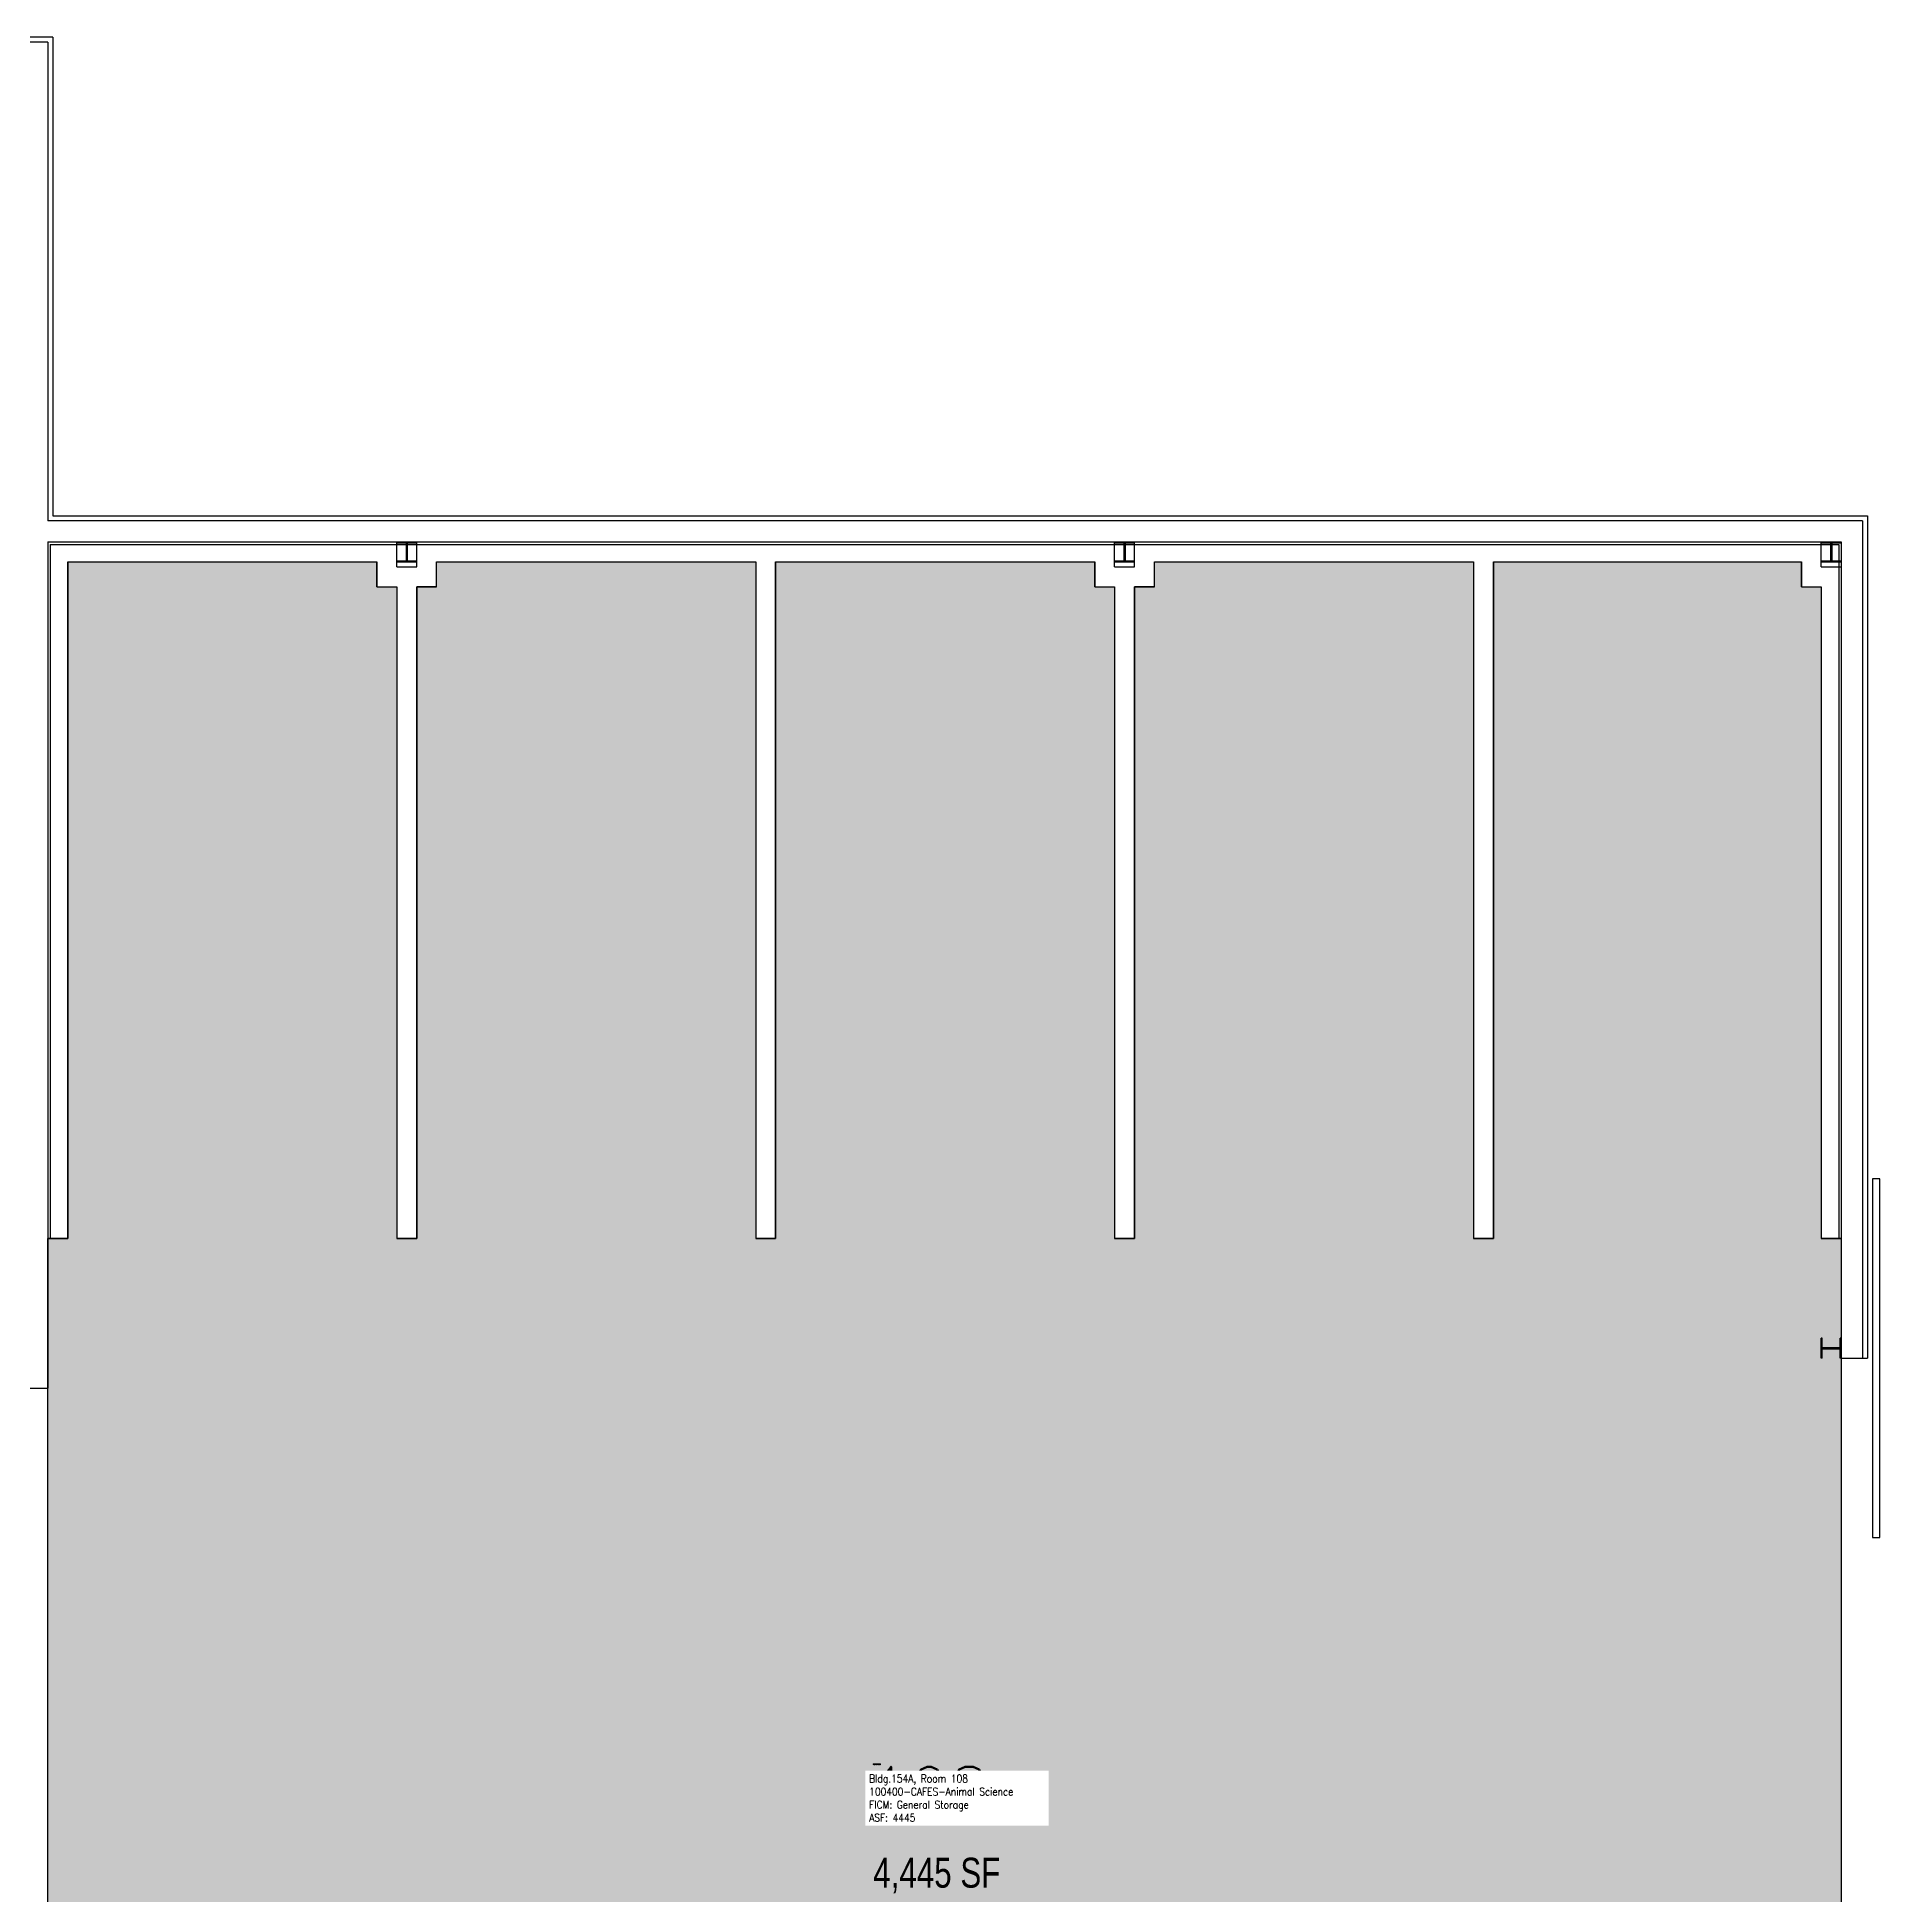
# Model space of a CAD drawing. Header units: inches. Extents: x 921 to 3274, y 460 to 2016.
# Drawn here: x 2535 to 3274, y 1237 to 1982 of the extents above; entities that cross this region are included whole.
import ezdxf
from ezdxf.enums import TextEntityAlignment as Align

# ---------------------------------------------------------------- set-up
doc = ezdxf.new("R2010")
doc.units = ezdxf.units.IN
doc.header["$LTSCALE"] = 0.25
doc.header["$MEASUREMENT"] = 0
for name, color, linetype in [('A-COLS', 5, 'CONTINUOUS'), ('A-DOOR', 2, 'CONTINUOUS'), ('A-IDEN-RNUM', 7, 'CONTINUOUS'), ('A-IDEN-SNUM', 4, 'CONTINUOUS'), ('A-IDEN-VNUM', 4, 'CONTINUOUS'), ('A-WALL', 5, 'CONTINUOUS'), ('AREA-ASSIGN', 7, 'CONTINUOUS'), ('AREA-GROSS', 1, 'CONTINUOUS'), ('AREA-TEXT', 3, 'CONTINUOUS'), ('Rooms-Category-Color', 7, 'CONTINUOUS'), ('Rooms-College-Color', 7, 'CONTINUOUS'), ('Rooms-Department-Color', 7, 'CONTINUOUS'), ('Rooms-Division-Color', 7, 'CONTINUOUS'), ('Rooms-Information', 7, 'CONTINUOUS')]:
    doc.layers.add(name, color=color, linetype=linetype)
doc.styles.add('AREA', font='arial.ttf', dxfattribs={"width": 0.75, "height": 12})
doc.styles.add('ROOMSNUMBER', font='txt.shx', dxfattribs={"height": 0.03})
doc.styles.add('ROOMVNUMBER', font='simplex.shx', dxfattribs={"width": 0.85})

msp = doc.modelspace()

# ---------------------------------------------------------------- hatches: boundary and pattern name
at = {"layer": 'Rooms-Category-Color', "true_color": 0xe3c5e1}
msp.add_hatch(color=254, dxfattribs=at).paths.add_polyline_path([(2538.84, 1439.92), (2538.84, 1499.92), (2546.84, 1499.92), (2546.84, 1771.42), (2670.84, 1771.42), (2670.84, 1761.42), (2678.84, 1761.42), (2678.84, 1499.92), (2686.84, 1499.92), (2686.84, 1761.42), (2694.84, 1761.42), (2694.84, 1771.42), (2822.84, 1771.42), (2822.84, 1499.92), (2830.84, 1499.92), (2830.84, 1771.42), (2958.84, 1771.42), (2958.84, 1761.42), (2966.84, 1761.42), (2966.84, 1499.92), (2974.84, 1499.92), (2974.84, 1761.42), (2982.84, 1761.42), (2982.84, 1771.42), (3110.84, 1771.42), (3110.84, 1499.92), (3118.84, 1499.92), (3118.84, 1771.42), (3242.34, 1771.42), (3242.34, 1761.42), (3250.34, 1761.42), (3250.34, 1499.92), (3258.34, 1499.92), (3258.34, 1115.92), (3250.34, 1115.92), (3250.34, 854.42), (3242.34, 854.42), (3242.34, 844.42), (3118.84, 844.42), (3118.84, 1115.92), (3110.84, 1115.92), (3110.84, 844.42), (2982.84, 844.42), (2982.84, 854.42), (2974.84, 854.42), (2974.84, 1115.92), (2966.84, 1115.92), (2966.84, 854.42), (2958.84, 854.42), (2958.84, 844.42), (2830.84, 844.42), (2830.84, 1115.92), (2822.84, 1115.92), (2822.84, 844.42), (2694.84, 844.42), (2694.84, 854.42), (2686.84, 854.42), (2686.84, 1115.92), (2678.84, 1115.92), (2678.84, 854.42), (2670.84, 854.42), (2670.84, 844.42), (2546.84, 844.42), (2546.84, 1115.92), (2538.84, 1115.92)])
at = {"layer": 'Rooms-College-Color', "true_color": 0xe3c5e1}
msp.add_hatch(color=254, dxfattribs=at).paths.add_polyline_path([(2538.84, 1439.92), (2538.84, 1499.92), (2546.84, 1499.92), (2546.84, 1771.42), (2670.84, 1771.42), (2670.84, 1761.42), (2678.84, 1761.42), (2678.84, 1499.92), (2686.84, 1499.92), (2686.84, 1761.42), (2694.84, 1761.42), (2694.84, 1771.42), (2822.84, 1771.42), (2822.84, 1499.92), (2830.84, 1499.92), (2830.84, 1771.42), (2958.84, 1771.42), (2958.84, 1761.42), (2966.84, 1761.42), (2966.84, 1499.92), (2974.84, 1499.92), (2974.84, 1761.42), (2982.84, 1761.42), (2982.84, 1771.42), (3110.84, 1771.42), (3110.84, 1499.92), (3118.84, 1499.92), (3118.84, 1771.42), (3242.34, 1771.42), (3242.34, 1761.42), (3250.34, 1761.42), (3250.34, 1499.92), (3258.34, 1499.92), (3258.34, 1115.92), (3250.34, 1115.92), (3250.34, 854.42), (3242.34, 854.42), (3242.34, 844.42), (3118.84, 844.42), (3118.84, 1115.92), (3110.84, 1115.92), (3110.84, 844.42), (2982.84, 844.42), (2982.84, 854.42), (2974.84, 854.42), (2974.84, 1115.92), (2966.84, 1115.92), (2966.84, 854.42), (2958.84, 854.42), (2958.84, 844.42), (2830.84, 844.42), (2830.84, 1115.92), (2822.84, 1115.92), (2822.84, 844.42), (2694.84, 844.42), (2694.84, 854.42), (2686.84, 854.42), (2686.84, 1115.92), (2678.84, 1115.92), (2678.84, 854.42), (2670.84, 854.42), (2670.84, 844.42), (2546.84, 844.42), (2546.84, 1115.92), (2538.84, 1115.92)])
at = {"layer": 'Rooms-Department-Color', "true_color": 0xe3c5e1}
msp.add_hatch(color=254, dxfattribs=at).paths.add_polyline_path([(2538.84, 1439.92), (2538.84, 1499.92), (2546.84, 1499.92), (2546.84, 1771.42), (2670.84, 1771.42), (2670.84, 1761.42), (2678.84, 1761.42), (2678.84, 1499.92), (2686.84, 1499.92), (2686.84, 1761.42), (2694.84, 1761.42), (2694.84, 1771.42), (2822.84, 1771.42), (2822.84, 1499.92), (2830.84, 1499.92), (2830.84, 1771.42), (2958.84, 1771.42), (2958.84, 1761.42), (2966.84, 1761.42), (2966.84, 1499.92), (2974.84, 1499.92), (2974.84, 1761.42), (2982.84, 1761.42), (2982.84, 1771.42), (3110.84, 1771.42), (3110.84, 1499.92), (3118.84, 1499.92), (3118.84, 1771.42), (3242.34, 1771.42), (3242.34, 1761.42), (3250.34, 1761.42), (3250.34, 1499.92), (3258.34, 1499.92), (3258.34, 1115.92), (3250.34, 1115.92), (3250.34, 854.42), (3242.34, 854.42), (3242.34, 844.42), (3118.84, 844.42), (3118.84, 1115.92), (3110.84, 1115.92), (3110.84, 844.42), (2982.84, 844.42), (2982.84, 854.42), (2974.84, 854.42), (2974.84, 1115.92), (2966.84, 1115.92), (2966.84, 854.42), (2958.84, 854.42), (2958.84, 844.42), (2830.84, 844.42), (2830.84, 1115.92), (2822.84, 1115.92), (2822.84, 844.42), (2694.84, 844.42), (2694.84, 854.42), (2686.84, 854.42), (2686.84, 1115.92), (2678.84, 1115.92), (2678.84, 854.42), (2670.84, 854.42), (2670.84, 844.42), (2546.84, 844.42), (2546.84, 1115.92), (2538.84, 1115.92)])
at = {"layer": 'Rooms-Division-Color', "true_color": 0xe3c5e1}
msp.add_hatch(color=254, dxfattribs=at).paths.add_polyline_path([(2538.84, 1439.92), (2538.84, 1499.92), (2546.84, 1499.92), (2546.84, 1771.42), (2670.84, 1771.42), (2670.84, 1761.42), (2678.84, 1761.42), (2678.84, 1499.92), (2686.84, 1499.92), (2686.84, 1761.42), (2694.84, 1761.42), (2694.84, 1771.42), (2822.84, 1771.42), (2822.84, 1499.92), (2830.84, 1499.92), (2830.84, 1771.42), (2958.84, 1771.42), (2958.84, 1761.42), (2966.84, 1761.42), (2966.84, 1499.92), (2974.84, 1499.92), (2974.84, 1761.42), (2982.84, 1761.42), (2982.84, 1771.42), (3110.84, 1771.42), (3110.84, 1499.92), (3118.84, 1499.92), (3118.84, 1771.42), (3242.34, 1771.42), (3242.34, 1761.42), (3250.34, 1761.42), (3250.34, 1499.92), (3258.34, 1499.92), (3258.34, 1115.92), (3250.34, 1115.92), (3250.34, 854.42), (3242.34, 854.42), (3242.34, 844.42), (3118.84, 844.42), (3118.84, 1115.92), (3110.84, 1115.92), (3110.84, 844.42), (2982.84, 844.42), (2982.84, 854.42), (2974.84, 854.42), (2974.84, 1115.92), (2966.84, 1115.92), (2966.84, 854.42), (2958.84, 854.42), (2958.84, 844.42), (2830.84, 844.42), (2830.84, 1115.92), (2822.84, 1115.92), (2822.84, 844.42), (2694.84, 844.42), (2694.84, 854.42), (2686.84, 854.42), (2686.84, 1115.92), (2678.84, 1115.92), (2678.84, 854.42), (2670.84, 854.42), (2670.84, 844.42), (2546.84, 844.42), (2546.84, 1115.92), (2538.84, 1115.92)])

# ---------------------------------------------------------------- linework, layer by layer
at = {"layer": 'A-COLS', "linetype": 'Continuous'}
for p, q in [((2678.84, 1779.04), (2678.84, 1779.42)), ((2678.84, 1779.04), (2686.84, 1779.04)), ((2682.59, 1779.04), (2682.59, 1771.79)), ((2683.09, 1779.04), (2683.09, 1771.79)), ((2686.84, 1779.04), (2686.84, 1779.42)), ((2966.84, 1779.04), (2966.84, 1779.42)), ((2966.84, 1779.04), (2974.84, 1779.04)), ((2970.59, 1779.04), (2970.59, 1771.79)), ((2971.09, 1779.04), (2971.09, 1771.79)), ((2974.84, 1779.04), (2974.84, 1779.42)), ((3250.34, 1779.04), (3250.34, 1779.42)), ((3250.34, 1779.04), (3258.34, 1779.04)), ((3254.09, 1779.04), (3254.09, 1771.79)), ((3254.59, 1779.04), (3254.59, 1771.79)), ((3258.34, 1779.04), (3258.34, 1779.42)), ((2678.84, 1771.79), (2686.84, 1771.79)), ((2678.84, 1771.42), (2678.84, 1771.79)), ((2678.84, 1771.42), (2686.84, 1771.42)), ((2686.84, 1771.42), (2686.84, 1771.79)), ((2966.84, 1771.79), (2974.84, 1771.79)), ((2966.84, 1771.42), (2966.84, 1771.79)), ((2966.84, 1771.42), (2974.84, 1771.42)), ((2974.84, 1771.42), (2974.84, 1771.79)), ((3250.34, 1771.79), (3258.34, 1771.79)), ((3250.34, 1771.42), (3250.34, 1771.79)), ((3250.34, 1771.42), (3258.34, 1771.42)), ((3258.34, 1771.42), (3258.34, 1771.79)), ((3250.71, 1459.92), (3250.34, 1459.92)), ((3250.34, 1451.92), (3250.34, 1459.92)), ((3250.71, 1451.92), (3250.71, 1459.92)), ((3250.71, 1456.17), (3257.96, 1456.17)), ((3250.71, 1455.67), (3257.96, 1455.67)), ((3257.96, 1451.92), (3257.96, 1459.92)), ((3258.34, 1459.92), (3257.96, 1459.92)), ((3258.34, 1451.92), (3258.34, 1459.92)), ((3250.71, 1451.92), (3250.34, 1451.92)), ((3258.34, 1451.92), (3257.96, 1451.92))]:
    msp.add_line(p, q, dxfattribs=at)
at = {"layer": 'A-DOOR', "linetype": 'Continuous', "flags": 128}
msp.add_lwpolyline([(3270.84, 1379.92), (3273.84, 1379.92), (3273.84, 1523.92), (3270.84, 1523.92), (3270.84, 1379.92)], dxfattribs=at)
at = {"layer": 'A-WALL', "linetype": 'Continuous'}
for p, q in [((2540.84, 1981.92), (2492.84, 1981.92)), ((2538.84, 1979.92), (2492.84, 1979.92)), ((2538.84, 1979.92), (2538.84, 1787.92)), ((2540.84, 1981.92), (2540.84, 1789.92)), ((2540.84, 1789.92), (3268.84, 1789.92)), ((3268.84, 1789.92), (3268.84, 1451.92)), ((3266.84, 1787.92), (2538.84, 1787.92)), ((3266.84, 1787.92), (3266.84, 1451.92)), ((2538.84, 1779.42), (3250.84, 1779.42)), ((2538.84, 1779.42), (2538.84, 1439.92)), ((2539.84, 1778.42), (2539.84, 1499.92)), ((2539.84, 1778.42), (3257.34, 1778.42)), ((2678.84, 1769.42), (2678.84, 1779.42)), ((2678.84, 1779.42), (2686.84, 1779.42)), ((2686.84, 1769.42), (2686.84, 1779.42)), ((2966.84, 1769.42), (2966.84, 1779.42)), ((2966.84, 1779.42), (2974.84, 1779.42)), ((2974.84, 1769.42), (2974.84, 1779.42)), ((3250.34, 1769.42), (3250.34, 1779.42)), ((3250.34, 1779.42), (3258.34, 1779.42)), ((3257.34, 1778.42), (3257.34, 1499.92)), ((3258.34, 1779.42), (3258.34, 1451.92)), ((2546.84, 1771.42), (2546.84, 1499.92)), ((2546.84, 1771.42), (2670.84, 1771.42)), ((2670.84, 1761.42), (2670.84, 1771.42)), ((2678.84, 1769.42), (2686.84, 1769.42)), ((2694.84, 1771.42), (2822.84, 1771.42)), ((2694.84, 1761.42), (2694.84, 1771.42)), ((2822.84, 1771.42), (2822.84, 1499.92)), ((2830.84, 1771.42), (2958.84, 1771.42)), ((2830.84, 1771.42), (2830.84, 1499.92)), ((2958.84, 1761.42), (2958.84, 1771.42)), ((2966.84, 1769.42), (2974.84, 1769.42)), ((2982.84, 1771.42), (3110.84, 1771.42)), ((2982.84, 1761.42), (2982.84, 1771.42)), ((3110.84, 1771.42), (3110.84, 1499.92)), ((3118.84, 1771.42), (3118.84, 1499.92)), ((3118.84, 1771.42), (3242.34, 1771.42)), ((3242.34, 1761.42), (3242.34, 1771.42)), ((3250.34, 1769.42), (3258.34, 1769.42)), ((2670.84, 1761.42), (2678.84, 1761.42)), ((2678.84, 1761.42), (2678.84, 1499.92)), ((2686.84, 1761.42), (2686.84, 1499.92)), ((2694.84, 1761.42), (2686.84, 1761.42)), ((2958.84, 1761.42), (2966.84, 1761.42)), ((2966.84, 1761.42), (2966.84, 1499.92)), ((2974.84, 1761.42), (2974.84, 1499.92)), ((2982.84, 1761.42), (2974.84, 1761.42)), ((3242.34, 1761.42), (3250.34, 1761.42)), ((3250.34, 1761.42), (3250.34, 1499.92)), ((2546.84, 1499.92), (2538.84, 1499.92)), ((2686.84, 1499.92), (2678.84, 1499.92)), ((2830.84, 1499.92), (2822.84, 1499.92)), ((2974.84, 1499.92), (2966.84, 1499.92)), ((3118.84, 1499.92), (3110.84, 1499.92)), ((3258.34, 1499.92), (3250.34, 1499.92)), ((3258.34, 1451.92), (3268.84, 1451.92)), ((2530.34, 1439.92), (2538.84, 1439.92))]:
    msp.add_line(p, q, dxfattribs=at)
at = {"layer": 'AREA-ASSIGN'}
msp.add_lwpolyline([(2538.84, 1115.92), (2538.84, 1439.92), (2538.84, 1499.92), (2546.84, 1499.92), (2546.84, 1771.42), (2670.84, 1771.42), (2670.84, 1761.42), (2678.84, 1761.42), (2678.84, 1499.92), (2686.84, 1499.92), (2686.84, 1761.42), (2694.84, 1761.42), (2694.84, 1771.42), (2822.84, 1771.42), (2822.84, 1499.92), (2830.84, 1499.92), (2830.84, 1771.42), (2958.84, 1771.42), (2958.84, 1761.42), (2966.84, 1761.42), (2966.84, 1499.92), (2974.84, 1499.92), (2974.84, 1761.42), (2982.84, 1761.42), (2982.84, 1771.42), (3110.84, 1771.42), (3110.84, 1499.92), (3118.84, 1499.92), (3118.84, 1771.42), (3242.34, 1771.42), (3242.34, 1761.42), (3250.34, 1761.42), (3250.34, 1499.92), (3258.34, 1499.92), (3258.34, 1115.92)], dxfattribs=at)
at = {"layer": 'AREA-GROSS', "const_width": 0.001}
msp.add_lwpolyline([(1496.84, 825.92), (3268.84, 825.92), (3268.84, 1789.92), (2540.84, 1789.92), (2540.84, 1981.92), (1816.84, 1981.92), (1816.84, 1789.92), (1496.84, 1789.92)], close=True, dxfattribs=at)

# ---------------------------------------------------------------- texts
at = {"layer": 'A-IDEN-RNUM', "style": 'ROOMSNUMBER'}
msp.add_text('0108-00', height=0.36, dxfattribs=at).set_placement((2869.97, 1288.8))
at = {"layer": 'A-IDEN-SNUM', "style": 'ROOMSNUMBER'}
msp.add_text('154A010800', height=0.36, dxfattribs=at).set_placement((2869.97, 1288.8))
at = {"layer": 'A-IDEN-VNUM', "style": 'ROOMVNUMBER', "width": 0.85}
msp.add_text('108', height=22, dxfattribs=at).set_placement((2868.37, 1265.95))
at = {"layer": 'AREA-TEXT', "style": 'AREA', "width": 0.75}
msp.add_text('4,445 SF', height=12, dxfattribs=at).set_placement((2895.51, 1245.47), align=Align.MIDDLE_CENTER)

# ---------------------------------------------------------------- next in the draw order: texts
at = {"layer": 'Rooms-Information', "insert": (2868.37, 1265.95), "char_height": 3.1429, "width": 70.4, "attachment_point": 7, "style": 'ROOMVNUMBER', "bg_fill": 3, "box_fill_scale": 1.5, "bg_fill_color": 256, "bg_fill_true_color": 13158600, "bg_fill_transparency": 0}
msp.add_mtext('Bldg.154A, Room 108^M^J100400-CAFES-Animal Science^M^JFICM: General Storage^M^JASF: 4445', dxfattribs=at)

doc.saveas('drawing.dxf')
